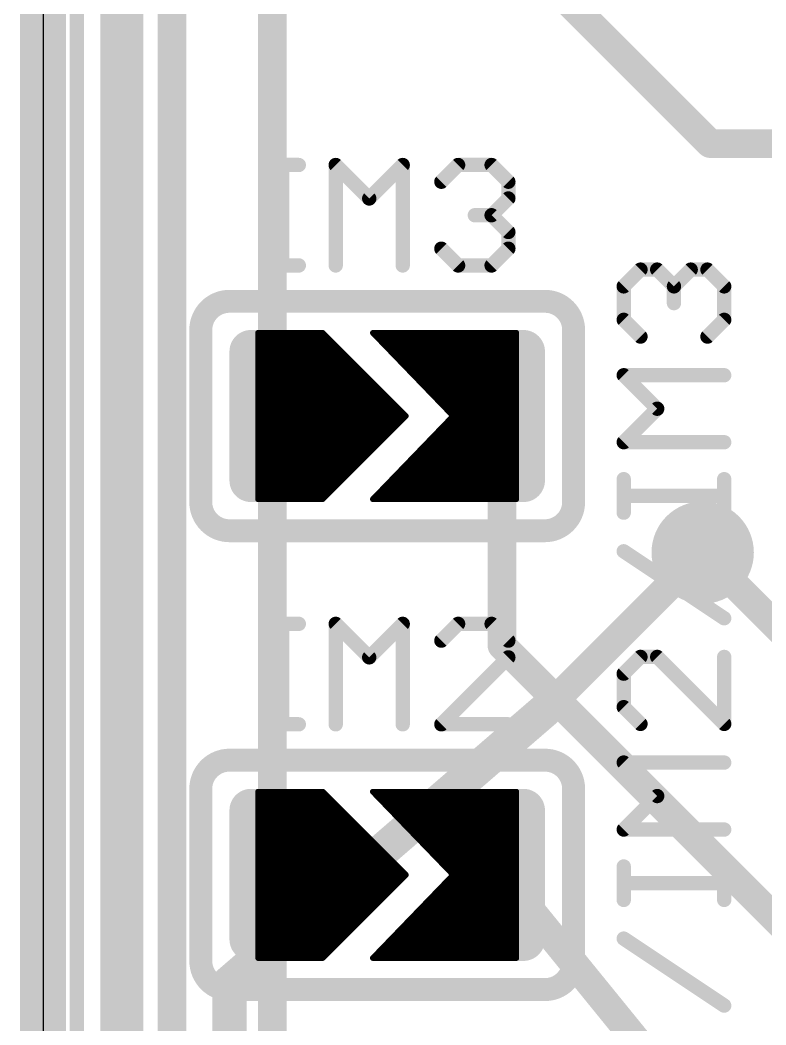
# Model space of a CAD drawing. Extents: x -31.2 to 31.2, y -41.1 to 40.8.
# Drawn here: x -25.6 to -19, y -4.5 to 4.4 of the extents above; entities that cross this region are included whole.
import ezdxf

# ---------------------------------------------------------------- set-up
doc = ezdxf.new("R2010")
doc.units = 0
for name, color, linetype in [('1', 12, 'CONTINUOUS'), ('16', 132, 'CONTINUOUS'), ('18', 110, 'CONTINUOUS'), ('20', 53, 'CONTINUOUS'), ('21', 40, 'CONTINUOUS'), ('22', 6, 'CONTINUOUS'), ('23', 40, 'CONTINUOUS')]:
    doc.layers.add(name, color=color, linetype=linetype)

# ---------------------------------------------------------------- blocks, each defined once
blk = doc.blocks.new('RECT121920X243840R50')
at = {"const_width": 0.1905}
blk.add_lwpolyline([(0.2858, -0.5715), (0.2858, 0.5715, 0.4142), (0.1905, 0.6668), (-0.1905, 0.6668, 0.4142), (-0.2858, 0.5715), (-0.2858, -0.5715, 0.4142), (-0.1905, -0.6668), (0.1905, -0.6668, 0.4142)], format="xyb", close=True, dxfattribs=at)
blk.add_solid([(-0.2159, -0.5969), (0.2159, -0.5969), (-0.2159, 0.5969), (0.2159, 0.5969)])
blk = doc.blocks.new('ROUNDV')
at = {"const_width": 0.5}
blk.add_lwpolyline([(0, -0.25, 1), (0, 0.25, 1), (0, -0.25)], format="xyb", dxfattribs=at)

msp = doc.modelspace()

# ---------------------------------------------------------------- linework, layer by layer
at = {"layer": '1'}
for points, const_width in [([(-25.4, 40.64), (-25.4, -40.64)], 0.4064), ([(-24.638, -37.592), (-24.638, 13.462)], 0.254), ([(-23.368, 0.889), (-23.368, 9.525)], 0.254), ([(-21.59, 5.4), (-19.492, 3.302)], 0.254), ([(-19.492, 3.302), (-17.968, 3.302)], 0.254), ([(-23.495, 1.6256), (-22.9235, 1.6256)], 0.0508), ([(-23.495, 0.1524), (-23.495, 1.6256)], 0.0508), ([(-22.9235, 1.6256), (-22.1869, 0.889)], 0.0508), ([(-22.479, 1.6256), (-21.7678, 0.889)], 0.0508), ([(-21.209, 1.6256), (-22.479, 1.6256)], 0.0508), ([(-21.209, 0.1524), (-21.209, 1.6256)], 0.0508), ([(-23.495, 1.5748), (-22.8727, 1.5748)], 0.0508), ([(-23.495, 1.524), (-22.8219, 1.524)], 0.0508), ([(-22.43, 1.5748), (-21.209, 1.5748)], 0.0508), ([(-22.3809, 1.524), (-21.209, 1.524)], 0.0508), ([(-23.495, 1.4732), (-22.7711, 1.4732)], 0.0508), ([(-23.495, 1.4224), (-22.7203, 1.4224)], 0.0508), ([(-22.3319, 1.4732), (-21.209, 1.4732)], 0.0508), ([(-22.2828, 1.4224), (-21.209, 1.4224)], 0.0508), ([(-23.495, 1.3716), (-22.6695, 1.3716)], 0.0508), ([(-23.495, 1.3208), (-22.6187, 1.3208)], 0.0508), ([(-22.2338, 1.3716), (-21.209, 1.3716)], 0.0508), ([(-22.1847, 1.3208), (-21.209, 1.3208)], 0.0508), ([(-21.336, 0.889), (-21.336, 1.27)], 0.254), ([(-23.495, 1.27), (-22.5679, 1.27)], 0.0508), ([(-22.1357, 1.27), (-21.209, 1.27)], 0.0508), ([(-23.495, 1.2192), (-22.5171, 1.2192)], 0.0508), ([(-23.495, 1.1684), (-22.4663, 1.1684)], 0.0508), ([(-22.0866, 1.2192), (-21.209, 1.2192)], 0.0508), ([(-22.0376, 1.1684), (-21.209, 1.1684)], 0.0508), ([(-23.495, 1.1176), (-22.4155, 1.1176)], 0.0508), ([(-23.495, 1.0668), (-22.3647, 1.0668)], 0.0508), ([(-21.9885, 1.1176), (-21.209, 1.1176)], 0.0508), ([(-21.9395, 1.0668), (-21.209, 1.0668)], 0.0508), ([(-23.495, 1.016), (-22.3139, 1.016)], 0.0508), ([(-23.495, 0.9652), (-22.2631, 0.9652)], 0.0508), ([(-23.368, 0.889), (-23.368, -3.175)], 0.254), ([(-21.8904, 1.016), (-21.209, 1.016)], 0.0508), ([(-21.8414, 0.9652), (-21.209, 0.9652)], 0.0508), ([(-21.336, 0.889), (-21.336, -1.143)], 0.254), ([(-23.495, 0.9144), (-22.2123, 0.9144)], 0.0508), ([(-22.1869, 0.889), (-22.9235, 0.1524)], 0.0508), ([(-21.7678, 0.889), (-22.479, 0.1524)], 0.0508), ([(-21.7923, 0.9144), (-21.209, 0.9144)], 0.0508), ([(-23.495, 0.8636), (-22.2123, 0.8636)], 0.0508), ([(-23.495, 0.8128), (-22.2631, 0.8128)], 0.0508), ([(-21.8414, 0.8128), (-21.209, 0.8128)], 0.0508), ([(-21.7923, 0.8636), (-21.209, 0.8636)], 0.0508), ([(-23.495, 0.762), (-22.3139, 0.762)], 0.0508), ([(-23.495, 0.7112), (-22.3647, 0.7112)], 0.0508), ([(-21.9395, 0.7112), (-21.209, 0.7112)], 0.0508), ([(-21.8904, 0.762), (-21.209, 0.762)], 0.0508), ([(-23.495, 0.6604), (-22.4155, 0.6604)], 0.0508), ([(-23.495, 0.6096), (-22.4663, 0.6096)], 0.0508), ([(-22.0376, 0.6096), (-21.209, 0.6096)], 0.0508), ([(-21.9885, 0.6604), (-21.209, 0.6604)], 0.0508), ([(-23.495, 0.5588), (-22.5171, 0.5588)], 0.0508), ([(-22.0866, 0.5588), (-21.209, 0.5588)], 0.0508), ([(-23.495, 0.508), (-22.5679, 0.508)], 0.0508), ([(-23.495, 0.4572), (-22.6187, 0.4572)], 0.0508), ([(-22.1847, 0.4572), (-21.209, 0.4572)], 0.0508), ([(-22.1357, 0.508), (-21.209, 0.508)], 0.0508), ([(-23.495, 0.4064), (-22.6695, 0.4064)], 0.0508), ([(-23.495, 0.3556), (-22.7203, 0.3556)], 0.0508), ([(-22.2828, 0.3556), (-21.209, 0.3556)], 0.0508), ([(-22.2338, 0.4064), (-21.209, 0.4064)], 0.0508), ([(-23.495, 0.3048), (-22.7711, 0.3048)], 0.0508), ([(-23.495, 0.254), (-22.8219, 0.254)], 0.0508), ([(-22.3809, 0.254), (-21.209, 0.254)], 0.0508), ([(-22.3319, 0.3048), (-21.209, 0.3048)], 0.0508), ([(-23.495, 0.2032), (-22.8727, 0.2032)], 0.0508), ([(-22.43, 0.2032), (-21.209, 0.2032)], 0.0508), ([(-22.9235, 0.1524), (-23.495, 0.1524)], 0.0508), ([(-23.495, 0.1524), (-22.9235, 0.1524)], 0.0508), ([(-22.479, 0.1524), (-21.209, 0.1524)], 0.0508), ([(-22.479, 0.1524), (-21.209, 0.1524)], 0.0508), ([(-19.558, -0.32), (-18.751, -1.127)], 0.254), ([(-21.336, -1.143), (-18.669, -3.81)], 0.254), ([(-23.495, -2.4384), (-22.9235, -2.4384)], 0.0508), ([(-23.495, -3.9116), (-23.495, -2.4384)], 0.0508), ([(-23.495, -2.4892), (-22.8727, -2.4892)], 0.0508), ([(-22.9235, -2.4384), (-22.1869, -3.175)], 0.0508), ([(-22.479, -2.4384), (-21.7678, -3.175)], 0.0508), ([(-21.209, -2.4384), (-22.479, -2.4384)], 0.0508), ([(-22.43, -2.4892), (-21.209, -2.4892)], 0.0508), ([(-21.209, -3.9116), (-21.209, -2.4384)], 0.0508), ([(-23.495, -2.54), (-22.8219, -2.54)], 0.0508), ([(-23.495, -2.5908), (-22.7711, -2.5908)], 0.0508), ([(-22.3809, -2.54), (-21.209, -2.54)], 0.0508), ([(-22.3319, -2.5908), (-21.209, -2.5908)], 0.0508), ([(-23.495, -2.6416), (-22.7203, -2.6416)], 0.0508), ([(-23.495, -2.6924), (-22.6695, -2.6924)], 0.0508), ([(-22.2828, -2.6416), (-21.209, -2.6416)], 0.0508), ([(-22.2338, -2.6924), (-21.209, -2.6924)], 0.0508), ([(-23.495, -2.7432), (-22.6187, -2.7432)], 0.0508), ([(-22.1847, -2.7432), (-21.209, -2.7432)], 0.0508), ([(-23.495, -2.794), (-22.5679, -2.794)], 0.0508), ([(-23.495, -2.8448), (-22.5171, -2.8448)], 0.0508), ([(-22.1357, -2.794), (-21.209, -2.794)], 0.0508), ([(-22.0866, -2.8448), (-21.209, -2.8448)], 0.0508), ([(-23.495, -2.8956), (-22.4663, -2.8956)], 0.0508), ([(-23.495, -2.9464), (-22.4155, -2.9464)], 0.0508), ([(-22.0376, -2.8956), (-21.209, -2.8956)], 0.0508), ([(-21.9885, -2.9464), (-21.209, -2.9464)], 0.0508), ([(-23.495, -2.9972), (-22.3647, -2.9972)], 0.0508), ([(-23.495, -3.048), (-22.3139, -3.048)], 0.0508), ([(-21.9395, -2.9972), (-21.209, -2.9972)], 0.0508), ([(-21.8904, -3.048), (-21.209, -3.048)], 0.0508), ([(-23.495, -3.0988), (-22.2631, -3.0988)], 0.0508), ([(-23.368, -3.175), (-23.368, -7.112)], 0.254), ([(-21.8414, -3.0988), (-21.209, -3.0988)], 0.0508), ([(-21.336, -3.175), (-19.685, -5.207)], 0.254), ([(-23.495, -3.1496), (-22.2123, -3.1496)], 0.0508), ([(-23.495, -3.2004), (-22.2123, -3.2004)], 0.0508), ([(-22.1869, -3.175), (-22.9235, -3.9116)], 0.0508), ([(-21.7678, -3.175), (-22.479, -3.9116)], 0.0508), ([(-21.7923, -3.1496), (-21.209, -3.1496)], 0.0508), ([(-21.7923, -3.2004), (-21.209, -3.2004)], 0.0508), ([(-23.495, -3.2512), (-22.2631, -3.2512)], 0.0508), ([(-23.495, -3.302), (-22.3139, -3.302)], 0.0508), ([(-21.8904, -3.302), (-21.209, -3.302)], 0.0508), ([(-21.8414, -3.2512), (-21.209, -3.2512)], 0.0508), ([(-23.495, -3.3528), (-22.3647, -3.3528)], 0.0508), ([(-23.495, -3.4036), (-22.4155, -3.4036)], 0.0508), ([(-21.9885, -3.4036), (-21.209, -3.4036)], 0.0508), ([(-21.9395, -3.3528), (-21.209, -3.3528)], 0.0508), ([(-23.495, -3.4544), (-22.4663, -3.4544)], 0.0508), ([(-22.0376, -3.4544), (-21.209, -3.4544)], 0.0508), ([(-23.495, -3.5052), (-22.5171, -3.5052)], 0.0508), ([(-23.495, -3.556), (-22.5679, -3.556)], 0.0508), ([(-22.1357, -3.556), (-21.209, -3.556)], 0.0508), ([(-22.0866, -3.5052), (-21.209, -3.5052)], 0.0508), ([(-23.495, -3.6068), (-22.6187, -3.6068)], 0.0508), ([(-23.495, -3.6576), (-22.6695, -3.6576)], 0.0508), ([(-22.2338, -3.6576), (-21.209, -3.6576)], 0.0508), ([(-22.1847, -3.6068), (-21.209, -3.6068)], 0.0508), ([(-23.495, -3.7084), (-22.7203, -3.7084)], 0.0508), ([(-23.495, -3.7592), (-22.7711, -3.7592)], 0.0508), ([(-22.3319, -3.7592), (-21.209, -3.7592)], 0.0508), ([(-22.2828, -3.7084), (-21.209, -3.7084)], 0.0508), ([(-23.495, -3.81), (-22.8219, -3.81)], 0.0508), ([(-22.3809, -3.81), (-21.209, -3.81)], 0.0508), ([(-23.495, -3.8608), (-22.8727, -3.8608)], 0.0508), ([(-22.9235, -3.9116), (-23.495, -3.9116)], 0.0508), ([(-23.495, -3.9116), (-22.9235, -3.9116)], 0.0508), ([(-22.479, -3.9116), (-21.209, -3.9116)], 0.0508), ([(-22.479, -3.9116), (-21.209, -3.9116)], 0.0508), ([(-22.43, -3.8608), (-21.209, -3.8608)], 0.0508)]:
    msp.add_lwpolyline(points, dxfattribs=dict(at, const_width=const_width))
for points, const_width in [([(-19.492, 3.3655, 1), (-19.492, 3.2385)], 0.127), ([(-19.5369, 3.2571, 1), (-19.4471, 3.3469)], 0.127), ([(-23.495, 1.6383, 1), (-23.495, 1.6129)], 0.0254), ([(-23.4823, 1.6256, 1), (-23.5077, 1.6256)], 0.0254), ([(-22.9145, 1.6346, 1), (-22.9325, 1.6166)], 0.0254), ([(-22.9235, 1.6129, 1), (-22.9235, 1.6383)], 0.0254), ([(-22.4699, 1.6344, 1), (-22.4881, 1.6168)], 0.0254), ([(-22.479, 1.6383, 1), (-22.479, 1.6129)], 0.0254), ([(-21.1963, 1.6256, 1), (-21.2217, 1.6256)], 0.0254), ([(-21.209, 1.6129, 1), (-21.209, 1.6383)], 0.0254), ([(-23.495, 1.5875, 1), (-23.495, 1.5621)], 0.0254), ([(-23.495, 1.5367, 1), (-23.495, 1.5113)], 0.0254), ([(-22.8727, 1.5621, 1), (-22.8727, 1.5875)], 0.0254), ([(-22.8219, 1.5113, 1), (-22.8219, 1.5367)], 0.0254), ([(-22.43, 1.5875, 1), (-22.43, 1.5621)], 0.0254), ([(-22.3809, 1.5367, 1), (-22.3809, 1.5113)], 0.0254), ([(-21.209, 1.5621, 1), (-21.209, 1.5875)], 0.0254), ([(-21.209, 1.5113, 1), (-21.209, 1.5367)], 0.0254), ([(-23.495, 1.4859, 1), (-23.495, 1.4605)], 0.0254), ([(-23.495, 1.4351, 1), (-23.495, 1.4097)], 0.0254), ([(-22.7711, 1.4605, 1), (-22.7711, 1.4859)], 0.0254), ([(-22.7203, 1.4097, 1), (-22.7203, 1.4351)], 0.0254), ([(-22.3319, 1.4859, 1), (-22.3319, 1.4605)], 0.0254), ([(-22.2828, 1.4351, 1), (-22.2828, 1.4097)], 0.0254), ([(-21.209, 1.4605, 1), (-21.209, 1.4859)], 0.0254), ([(-21.209, 1.4097, 1), (-21.209, 1.4351)], 0.0254), ([(-23.495, 1.3843, 1), (-23.495, 1.3589)], 0.0254), ([(-23.495, 1.3335, 1), (-23.495, 1.3081)], 0.0254), ([(-22.6695, 1.3589, 1), (-22.6695, 1.3843)], 0.0254), ([(-22.6187, 1.3081, 1), (-22.6187, 1.3335)], 0.0254), ([(-22.2338, 1.3843, 1), (-22.2338, 1.3589)], 0.0254), ([(-22.1847, 1.3335, 1), (-22.1847, 1.3081)], 0.0254), ([(-21.2725, 1.27, 1), (-21.3995, 1.27)], 0.127), ([(-21.209, 1.3589, 1), (-21.209, 1.3843)], 0.0254), ([(-21.209, 1.3081, 1), (-21.209, 1.3335)], 0.0254), ([(-23.495, 1.2827, 1), (-23.495, 1.2573)], 0.0254), ([(-22.5679, 1.2573, 1), (-22.5679, 1.2827)], 0.0254), ([(-22.1357, 1.2827, 1), (-22.1357, 1.2573)], 0.0254), ([(-21.209, 1.2573, 1), (-21.209, 1.2827)], 0.0254), ([(-23.495, 1.2319, 1), (-23.495, 1.2065)], 0.0254), ([(-23.495, 1.1811, 1), (-23.495, 1.1557)], 0.0254), ([(-22.5171, 1.2065, 1), (-22.5171, 1.2319)], 0.0254), ([(-22.4663, 1.1557, 1), (-22.4663, 1.1811)], 0.0254), ([(-22.0866, 1.2319, 1), (-22.0866, 1.2065)], 0.0254), ([(-22.0376, 1.1811, 1), (-22.0376, 1.1557)], 0.0254), ([(-21.209, 1.2065, 1), (-21.209, 1.2319)], 0.0254), ([(-21.209, 1.1557, 1), (-21.209, 1.1811)], 0.0254), ([(-23.495, 1.1303, 1), (-23.495, 1.1049)], 0.0254), ([(-23.495, 1.0795, 1), (-23.495, 1.0541)], 0.0254), ([(-22.4155, 1.1049, 1), (-22.4155, 1.1303)], 0.0254), ([(-22.3647, 1.0541, 1), (-22.3647, 1.0795)], 0.0254), ([(-21.9885, 1.1303, 1), (-21.9885, 1.1049)], 0.0254), ([(-21.9395, 1.0795, 1), (-21.9395, 1.0541)], 0.0254), ([(-21.209, 1.1049, 1), (-21.209, 1.1303)], 0.0254), ([(-21.209, 1.0541, 1), (-21.209, 1.0795)], 0.0254), ([(-23.495, 1.0287, 1), (-23.495, 1.0033)], 0.0254), ([(-23.495, 0.9779, 1), (-23.495, 0.9525)], 0.0254), ([(-23.3045, 0.889, 1), (-23.4315, 0.889)], 0.127), ([(-22.3139, 1.0033, 1), (-22.3139, 1.0287)], 0.0254), ([(-22.2631, 0.9525, 1), (-22.2631, 0.9779)], 0.0254), ([(-21.8904, 1.0287, 1), (-21.8904, 1.0033)], 0.0254), ([(-21.8414, 0.9779, 1), (-21.8414, 0.9525)], 0.0254), ([(-21.2725, 0.889, 1), (-21.3995, 0.889)], 0.127), ([(-21.209, 1.0033, 1), (-21.209, 1.0287)], 0.0254), ([(-21.209, 0.9525, 1), (-21.209, 0.9779)], 0.0254), ([(-23.495, 0.9271, 1), (-23.495, 0.9017)], 0.0254), ([(-23.4315, 0.889, 1), (-23.3045, 0.889)], 0.127), ([(-22.2123, 0.9017, 1), (-22.2123, 0.9271)], 0.0254), ([(-22.1779, 0.88, 1), (-22.1959, 0.898)], 0.0254), ([(-22.1959, 0.88, 1), (-22.1779, 0.898)], 0.0254), ([(-21.7923, 0.9271, 1), (-21.7923, 0.9017)], 0.0254), ([(-21.7587, 0.8802, 1), (-21.7769, 0.8978)], 0.0254), ([(-21.7769, 0.8802, 1), (-21.7587, 0.8978)], 0.0254), ([(-21.3995, 0.889, 1), (-21.2725, 0.889)], 0.127), ([(-21.209, 0.9017, 1), (-21.209, 0.9271)], 0.0254), ([(-23.495, 0.8763, 1), (-23.495, 0.8509)], 0.0254), ([(-23.495, 0.8255, 1), (-23.495, 0.8001)], 0.0254), ([(-22.2631, 0.8001, 1), (-22.2631, 0.8255)], 0.0254), ([(-22.2123, 0.8509, 1), (-22.2123, 0.8763)], 0.0254), ([(-21.8414, 0.8255, 1), (-21.8414, 0.8001)], 0.0254), ([(-21.7923, 0.8763, 1), (-21.7923, 0.8509)], 0.0254), ([(-21.209, 0.8509, 1), (-21.209, 0.8763)], 0.0254), ([(-21.209, 0.8001, 1), (-21.209, 0.8255)], 0.0254), ([(-23.495, 0.7747, 1), (-23.495, 0.7493)], 0.0254), ([(-23.495, 0.7239, 1), (-23.495, 0.6985)], 0.0254), ([(-22.3647, 0.6985, 1), (-22.3647, 0.7239)], 0.0254), ([(-22.3139, 0.7493, 1), (-22.3139, 0.7747)], 0.0254), ([(-21.9395, 0.7239, 1), (-21.9395, 0.6985)], 0.0254), ([(-21.8904, 0.7747, 1), (-21.8904, 0.7493)], 0.0254), ([(-21.209, 0.7493, 1), (-21.209, 0.7747)], 0.0254), ([(-21.209, 0.6985, 1), (-21.209, 0.7239)], 0.0254), ([(-23.495, 0.6731, 1), (-23.495, 0.6477)], 0.0254), ([(-23.495, 0.6223, 1), (-23.495, 0.5969)], 0.0254), ([(-22.4663, 0.5969, 1), (-22.4663, 0.6223)], 0.0254), ([(-22.4155, 0.6477, 1), (-22.4155, 0.6731)], 0.0254), ([(-22.0376, 0.6223, 1), (-22.0376, 0.5969)], 0.0254), ([(-21.9885, 0.6731, 1), (-21.9885, 0.6477)], 0.0254), ([(-21.209, 0.6477, 1), (-21.209, 0.6731)], 0.0254), ([(-21.209, 0.5969, 1), (-21.209, 0.6223)], 0.0254), ([(-23.495, 0.5715, 1), (-23.495, 0.5461)], 0.0254), ([(-22.5171, 0.5461, 1), (-22.5171, 0.5715)], 0.0254), ([(-22.0866, 0.5715, 1), (-22.0866, 0.5461)], 0.0254), ([(-21.209, 0.5461, 1), (-21.209, 0.5715)], 0.0254), ([(-23.495, 0.5207, 1), (-23.495, 0.4953)], 0.0254), ([(-23.495, 0.4699, 1), (-23.495, 0.4445)], 0.0254), ([(-22.6187, 0.4445, 1), (-22.6187, 0.4699)], 0.0254), ([(-22.5679, 0.4953, 1), (-22.5679, 0.5207)], 0.0254), ([(-22.1847, 0.4699, 1), (-22.1847, 0.4445)], 0.0254), ([(-22.1357, 0.5207, 1), (-22.1357, 0.4953)], 0.0254), ([(-21.209, 0.4953, 1), (-21.209, 0.5207)], 0.0254), ([(-21.209, 0.4445, 1), (-21.209, 0.4699)], 0.0254), ([(-23.495, 0.4191, 1), (-23.495, 0.3937)], 0.0254), ([(-23.495, 0.3683, 1), (-23.495, 0.3429)], 0.0254), ([(-22.7203, 0.3429, 1), (-22.7203, 0.3683)], 0.0254), ([(-22.6695, 0.3937, 1), (-22.6695, 0.4191)], 0.0254), ([(-22.2828, 0.3683, 1), (-22.2828, 0.3429)], 0.0254), ([(-22.2338, 0.4191, 1), (-22.2338, 0.3937)], 0.0254), ([(-21.209, 0.3937, 1), (-21.209, 0.4191)], 0.0254), ([(-21.209, 0.3429, 1), (-21.209, 0.3683)], 0.0254), ([(-23.495, 0.3175, 1), (-23.495, 0.2921)], 0.0254), ([(-23.495, 0.2667, 1), (-23.495, 0.2413)], 0.0254), ([(-22.8219, 0.2413, 1), (-22.8219, 0.2667)], 0.0254), ([(-22.7711, 0.2921, 1), (-22.7711, 0.3175)], 0.0254), ([(-22.3809, 0.2667, 1), (-22.3809, 0.2413)], 0.0254), ([(-22.3319, 0.3175, 1), (-22.3319, 0.2921)], 0.0254), ([(-21.209, 0.2921, 1), (-21.209, 0.3175)], 0.0254), ([(-21.209, 0.2413, 1), (-21.209, 0.2667)], 0.0254), ([(-23.495, 0.2159, 1), (-23.495, 0.1905)], 0.0254), ([(-22.8727, 0.1905, 1), (-22.8727, 0.2159)], 0.0254), ([(-22.43, 0.2159, 1), (-22.43, 0.1905)], 0.0254), ([(-21.209, 0.1905, 1), (-21.209, 0.2159)], 0.0254), ([(-23.495, 0.1651, 1), (-23.495, 0.1397)], 0.0254), ([(-23.495, 0.1651, 1), (-23.495, 0.1397)], 0.0254), ([(-23.5077, 0.1524, 1), (-23.4823, 0.1524)], 0.0254), ([(-22.9325, 0.1614, 1), (-22.9145, 0.1434)], 0.0254), ([(-22.9235, 0.1397, 1), (-22.9235, 0.1651)], 0.0254), ([(-22.9235, 0.1397, 1), (-22.9235, 0.1651)], 0.0254), ([(-22.479, 0.1651, 1), (-22.479, 0.1397)], 0.0254), ([(-22.479, 0.1651, 1), (-22.479, 0.1397)], 0.0254), ([(-22.4881, 0.1612, 1), (-22.4699, 0.1436)], 0.0254), ([(-21.2217, 0.1524, 1), (-21.1963, 0.1524)], 0.0254), ([(-21.209, 0.1397, 1), (-21.209, 0.1651)], 0.0254), ([(-21.209, 0.1397, 1), (-21.209, 0.1651)], 0.0254), ([(-19.5131, -0.2751, 1), (-19.6029, -0.3649)], 0.127), ([(-21.2911, -1.0981, 1), (-21.3809, -1.1879)], 0.127), ([(-21.3995, -1.143, 1), (-21.2725, -1.143)], 0.127), ([(-23.495, -2.4257, 1), (-23.495, -2.4511)], 0.0254), ([(-23.4823, -2.4384, 1), (-23.5077, -2.4384)], 0.0254), ([(-23.495, -2.4765, 1), (-23.495, -2.5019)], 0.0254), ([(-22.9145, -2.4294, 1), (-22.9325, -2.4474)], 0.0254), ([(-22.9235, -2.4511, 1), (-22.9235, -2.4257)], 0.0254), ([(-22.8727, -2.5019, 1), (-22.8727, -2.4765)], 0.0254), ([(-22.4699, -2.4296, 1), (-22.4881, -2.4472)], 0.0254), ([(-22.479, -2.4257, 1), (-22.479, -2.4511)], 0.0254), ([(-22.43, -2.4765, 1), (-22.43, -2.5019)], 0.0254), ([(-21.1963, -2.4384, 1), (-21.2217, -2.4384)], 0.0254), ([(-21.209, -2.4511, 1), (-21.209, -2.4257)], 0.0254), ([(-21.209, -2.5019, 1), (-21.209, -2.4765)], 0.0254), ([(-23.495, -2.5273, 1), (-23.495, -2.5527)], 0.0254), ([(-23.495, -2.5781, 1), (-23.495, -2.6035)], 0.0254), ([(-22.8219, -2.5527, 1), (-22.8219, -2.5273)], 0.0254), ([(-22.7711, -2.6035, 1), (-22.7711, -2.5781)], 0.0254), ([(-22.3809, -2.5273, 1), (-22.3809, -2.5527)], 0.0254), ([(-22.3319, -2.5781, 1), (-22.3319, -2.6035)], 0.0254), ([(-21.209, -2.5527, 1), (-21.209, -2.5273)], 0.0254), ([(-21.209, -2.6035, 1), (-21.209, -2.5781)], 0.0254), ([(-23.495, -2.6289, 1), (-23.495, -2.6543)], 0.0254), ([(-23.495, -2.6797, 1), (-23.495, -2.7051)], 0.0254), ([(-22.7203, -2.6543, 1), (-22.7203, -2.6289)], 0.0254), ([(-22.6695, -2.7051, 1), (-22.6695, -2.6797)], 0.0254), ([(-22.2828, -2.6289, 1), (-22.2828, -2.6543)], 0.0254), ([(-22.2338, -2.6797, 1), (-22.2338, -2.7051)], 0.0254), ([(-21.209, -2.6543, 1), (-21.209, -2.6289)], 0.0254), ([(-21.209, -2.7051, 1), (-21.209, -2.6797)], 0.0254), ([(-23.495, -2.7305, 1), (-23.495, -2.7559)], 0.0254), ([(-22.6187, -2.7559, 1), (-22.6187, -2.7305)], 0.0254), ([(-22.1847, -2.7305, 1), (-22.1847, -2.7559)], 0.0254), ([(-21.209, -2.7559, 1), (-21.209, -2.7305)], 0.0254), ([(-23.495, -2.7813, 1), (-23.495, -2.8067)], 0.0254), ([(-23.495, -2.8321, 1), (-23.495, -2.8575)], 0.0254), ([(-22.5679, -2.8067, 1), (-22.5679, -2.7813)], 0.0254), ([(-22.5171, -2.8575, 1), (-22.5171, -2.8321)], 0.0254), ([(-22.1357, -2.7813, 1), (-22.1357, -2.8067)], 0.0254), ([(-22.0866, -2.8321, 1), (-22.0866, -2.8575)], 0.0254), ([(-21.209, -2.8067, 1), (-21.209, -2.7813)], 0.0254), ([(-21.209, -2.8575, 1), (-21.209, -2.8321)], 0.0254), ([(-23.495, -2.8829, 1), (-23.495, -2.9083)], 0.0254), ([(-23.495, -2.9337, 1), (-23.495, -2.9591)], 0.0254), ([(-22.4663, -2.9083, 1), (-22.4663, -2.8829)], 0.0254), ([(-22.4155, -2.9591, 1), (-22.4155, -2.9337)], 0.0254), ([(-22.0376, -2.8829, 1), (-22.0376, -2.9083)], 0.0254), ([(-21.9885, -2.9337, 1), (-21.9885, -2.9591)], 0.0254), ([(-21.209, -2.9083, 1), (-21.209, -2.8829)], 0.0254), ([(-21.209, -2.9591, 1), (-21.209, -2.9337)], 0.0254), ([(-23.495, -2.9845, 1), (-23.495, -3.0099)], 0.0254), ([(-23.495, -3.0353, 1), (-23.495, -3.0607)], 0.0254), ([(-22.3647, -3.0099, 1), (-22.3647, -2.9845)], 0.0254), ([(-22.3139, -3.0607, 1), (-22.3139, -3.0353)], 0.0254), ([(-21.9395, -2.9845, 1), (-21.9395, -3.0099)], 0.0254), ([(-21.8904, -3.0353, 1), (-21.8904, -3.0607)], 0.0254), ([(-21.209, -3.0099, 1), (-21.209, -2.9845)], 0.0254), ([(-21.209, -3.0607, 1), (-21.209, -3.0353)], 0.0254), ([(-23.495, -3.0861, 1), (-23.495, -3.1115)], 0.0254), ([(-23.3045, -3.175, 1), (-23.4315, -3.175)], 0.127), ([(-23.4315, -3.175, 1), (-23.3045, -3.175)], 0.127), ([(-22.2631, -3.1115, 1), (-22.2631, -3.0861)], 0.0254), ([(-21.8414, -3.0861, 1), (-21.8414, -3.1115)], 0.0254), ([(-21.2867, -3.135, 1), (-21.3853, -3.215)], 0.127), ([(-21.209, -3.1115, 1), (-21.209, -3.0861)], 0.0254), ([(-23.495, -3.1369, 1), (-23.495, -3.1623)], 0.0254), ([(-23.495, -3.1877, 1), (-23.495, -3.2131)], 0.0254), ([(-22.2123, -3.1623, 1), (-22.2123, -3.1369)], 0.0254), ([(-22.2123, -3.2131, 1), (-22.2123, -3.1877)], 0.0254), ([(-22.1779, -3.184, 1), (-22.1959, -3.166)], 0.0254), ([(-22.1959, -3.184, 1), (-22.1779, -3.166)], 0.0254), ([(-21.7923, -3.1369, 1), (-21.7923, -3.1623)], 0.0254), ([(-21.7923, -3.1877, 1), (-21.7923, -3.2131)], 0.0254), ([(-21.7587, -3.1838, 1), (-21.7769, -3.1662)], 0.0254), ([(-21.7769, -3.1838, 1), (-21.7587, -3.1662)], 0.0254), ([(-21.209, -3.1623, 1), (-21.209, -3.1369)], 0.0254), ([(-21.209, -3.2131, 1), (-21.209, -3.1877)], 0.0254), ([(-23.495, -3.2385, 1), (-23.495, -3.2639)], 0.0254), ([(-23.495, -3.2893, 1), (-23.495, -3.3147)], 0.0254), ([(-22.3139, -3.3147, 1), (-22.3139, -3.2893)], 0.0254), ([(-22.2631, -3.2639, 1), (-22.2631, -3.2385)], 0.0254), ([(-21.8904, -3.2893, 1), (-21.8904, -3.3147)], 0.0254), ([(-21.8414, -3.2385, 1), (-21.8414, -3.2639)], 0.0254), ([(-21.209, -3.2639, 1), (-21.209, -3.2385)], 0.0254), ([(-21.209, -3.3147, 1), (-21.209, -3.2893)], 0.0254), ([(-23.495, -3.3401, 1), (-23.495, -3.3655)], 0.0254), ([(-23.495, -3.3909, 1), (-23.495, -3.4163)], 0.0254), ([(-22.4155, -3.4163, 1), (-22.4155, -3.3909)], 0.0254), ([(-22.3647, -3.3655, 1), (-22.3647, -3.3401)], 0.0254), ([(-21.9885, -3.3909, 1), (-21.9885, -3.4163)], 0.0254), ([(-21.9395, -3.3401, 1), (-21.9395, -3.3655)], 0.0254), ([(-21.209, -3.3655, 1), (-21.209, -3.3401)], 0.0254), ([(-21.209, -3.4163, 1), (-21.209, -3.3909)], 0.0254), ([(-23.495, -3.4417, 1), (-23.495, -3.4671)], 0.0254), ([(-22.4663, -3.4671, 1), (-22.4663, -3.4417)], 0.0254), ([(-22.0376, -3.4417, 1), (-22.0376, -3.4671)], 0.0254), ([(-21.209, -3.4671, 1), (-21.209, -3.4417)], 0.0254), ([(-23.495, -3.4925, 1), (-23.495, -3.5179)], 0.0254), ([(-23.495, -3.5433, 1), (-23.495, -3.5687)], 0.0254), ([(-22.5679, -3.5687, 1), (-22.5679, -3.5433)], 0.0254), ([(-22.5171, -3.5179, 1), (-22.5171, -3.4925)], 0.0254), ([(-22.1357, -3.5433, 1), (-22.1357, -3.5687)], 0.0254), ([(-22.0866, -3.4925, 1), (-22.0866, -3.5179)], 0.0254), ([(-21.209, -3.5179, 1), (-21.209, -3.4925)], 0.0254), ([(-21.209, -3.5687, 1), (-21.209, -3.5433)], 0.0254), ([(-23.495, -3.5941, 1), (-23.495, -3.6195)], 0.0254), ([(-23.495, -3.6449, 1), (-23.495, -3.6703)], 0.0254), ([(-22.6695, -3.6703, 1), (-22.6695, -3.6449)], 0.0254), ([(-22.6187, -3.6195, 1), (-22.6187, -3.5941)], 0.0254), ([(-22.2338, -3.6449, 1), (-22.2338, -3.6703)], 0.0254), ([(-22.1847, -3.5941, 1), (-22.1847, -3.6195)], 0.0254), ([(-21.209, -3.6195, 1), (-21.209, -3.5941)], 0.0254), ([(-21.209, -3.6703, 1), (-21.209, -3.6449)], 0.0254), ([(-23.495, -3.6957, 1), (-23.495, -3.7211)], 0.0254), ([(-23.495, -3.7465, 1), (-23.495, -3.7719)], 0.0254), ([(-22.7711, -3.7719, 1), (-22.7711, -3.7465)], 0.0254), ([(-22.7203, -3.7211, 1), (-22.7203, -3.6957)], 0.0254), ([(-22.3319, -3.7465, 1), (-22.3319, -3.7719)], 0.0254), ([(-22.2828, -3.6957, 1), (-22.2828, -3.7211)], 0.0254), ([(-21.209, -3.7211, 1), (-21.209, -3.6957)], 0.0254), ([(-21.209, -3.7719, 1), (-21.209, -3.7465)], 0.0254), ([(-23.495, -3.7973, 1), (-23.495, -3.8227)], 0.0254), ([(-22.8219, -3.8227, 1), (-22.8219, -3.7973)], 0.0254), ([(-22.3809, -3.7973, 1), (-22.3809, -3.8227)], 0.0254), ([(-21.209, -3.8227, 1), (-21.209, -3.7973)], 0.0254), ([(-23.495, -3.8481, 1), (-23.495, -3.8735)], 0.0254), ([(-23.495, -3.8989, 1), (-23.495, -3.9243)], 0.0254), ([(-23.495, -3.8989, 1), (-23.495, -3.9243)], 0.0254), ([(-23.5077, -3.9116, 1), (-23.4823, -3.9116)], 0.0254), ([(-22.9325, -3.9026, 1), (-22.9145, -3.9206)], 0.0254), ([(-22.9235, -3.9243, 1), (-22.9235, -3.8989)], 0.0254), ([(-22.9235, -3.9243, 1), (-22.9235, -3.8989)], 0.0254), ([(-22.8727, -3.8735, 1), (-22.8727, -3.8481)], 0.0254), ([(-22.479, -3.8989, 1), (-22.479, -3.9243)], 0.0254), ([(-22.479, -3.8989, 1), (-22.479, -3.9243)], 0.0254), ([(-22.4881, -3.9028, 1), (-22.4699, -3.9204)], 0.0254), ([(-22.43, -3.8481, 1), (-22.43, -3.8735)], 0.0254), ([(-21.2217, -3.9116, 1), (-21.1963, -3.9116)], 0.0254), ([(-21.209, -3.8735, 1), (-21.209, -3.8481)], 0.0254), ([(-21.209, -3.9243, 1), (-21.209, -3.8989)], 0.0254), ([(-21.209, -3.9243, 1), (-21.209, -3.8989)], 0.0254)]:
    msp.add_lwpolyline(points, format="xyb", dxfattribs=dict(at, const_width=const_width))
at = {"layer": '16'}
for points, const_width in [([(-25.4, 40.386), (-25.4, -40.894)], 0.4064), ([(-24.765, 30.099), (-24.765, -21.463)], 0.254), ([(-24.257, 29.845), (-24.257, -21.082)], 0.254), ([(-19.558, -0.32), (-20.955, -1.717)], 0.254), ([(-23.749, -4.13), (-20.955, -1.717)], 0.3048), ([(-23.749, -18.542), (-23.749, -4.13)], 0.3048)]:
    msp.add_lwpolyline(points, dxfattribs=dict(at, const_width=const_width))
for points, const_width in [([(-19.5131, -0.3649, 1), (-19.6029, -0.2751)], 0.127), ([(-20.9052, -1.7747, 1), (-21.0048, -1.6593)], 0.1524), ([(-20.9999, -1.6721, 1), (-20.9101, -1.7619)], 0.127), ([(-23.6728, -4.13, 1), (-23.8252, -4.13)], 0.1524), ([(-23.7988, -4.0723, 1), (-23.6992, -4.1877)], 0.1524)]:
    msp.add_lwpolyline(points, format="xyb", dxfattribs=dict(at, const_width=const_width))
at = {"layer": '20'}
msp.add_line((-25.4, 35.56), (-25.4, -35.56), dxfattribs=at)
at = {"layer": '21'}
for points, const_width in [([(-23.4315, 3.1123), (-23.1349, 3.1123)], 0.127), ([(-23.2832, 2.2225), (-23.2832, 3.1123)], 0.127), ([(-22.8078, 2.2225), (-22.8078, 3.1123)], 0.127), ([(-22.8078, 3.1123), (-22.5112, 2.8157)], 0.127), ([(-22.5112, 2.8157), (-22.2147, 3.1123)], 0.127), ([(-22.2147, 3.1123), (-22.2147, 2.2225)], 0.127), ([(-21.8723, 2.964), (-21.724, 3.1123)], 0.127), ([(-21.724, 3.1123), (-21.4274, 3.1123)], 0.127), ([(-21.4274, 3.1123), (-21.2791, 2.964)], 0.127), ([(-21.2791, 2.964), (-21.2791, 2.8157)], 0.127), ([(-21.2791, 2.8157), (-21.4274, 2.6674)], 0.127), ([(-21.4274, 2.6674), (-21.5757, 2.6674)], 0.127), ([(-21.4274, 2.6674), (-21.2791, 2.5191)], 0.127), ([(-21.2791, 2.5191), (-21.2791, 2.3708)], 0.127), ([(-21.724, 2.2225), (-21.8723, 2.3708)], 0.127), ([(-21.2791, 2.3708), (-21.4274, 2.2225)], 0.127), ([(-23.4315, 2.2225), (-23.1349, 2.2225)], 0.127), ([(-21.4274, 2.2225), (-21.724, 2.2225)], 0.127), ([(-20.2573, 2.0373), (-20.109, 2.1856)], 0.127), ([(-20.109, 2.1856), (-19.9607, 2.1856)], 0.127), ([(-19.9607, 2.1856), (-19.8124, 2.0373)], 0.127), ([(-19.8124, 2.0373), (-19.6641, 2.1856)], 0.127), ([(-19.6641, 2.1856), (-19.5158, 2.1856)], 0.127), ([(-19.5158, 2.1856), (-19.3675, 2.0373)], 0.127), ([(-20.2573, 1.7407), (-20.2573, 2.0373)], 0.127), ([(-19.8124, 2.0373), (-19.8124, 1.889)], 0.127), ([(-19.3675, 2.0373), (-19.3675, 1.7407)], 0.127), ([(-23.749, 1.905), (-20.955, 1.905)], 0.2032), ([(-20.109, 1.5924), (-20.2573, 1.7407)], 0.127), ([(-19.3675, 1.7407), (-19.5158, 1.5924)], 0.127), ([(-24.003, 0.127), (-24.003, 1.651)], 0.2032), ([(-20.701, 0.127), (-20.701, 1.651)], 0.2032), ([(-19.9607, 0.9535), (-20.2573, 1.2501)], 0.127), ([(-20.2573, 1.2501), (-19.3675, 1.2501)], 0.127), ([(-20.2573, 0.6569), (-19.9607, 0.9535)], 0.127), ([(-19.3675, 0.6569), (-20.2573, 0.6569)], 0.127), ([(-20.2573, 0.0332), (-20.2573, 0.3298)], 0.127), ([(-19.3675, 0.0332), (-19.3675, 0.3298)], 0.127), ([(-19.3675, 0.1815), (-20.2573, 0.1815)], 0.127), ([(-20.955, -0.127), (-23.749, -0.127)], 0.2032), ([(-19.3675, -0.9023), (-20.2573, -0.3091)], 0.127), ([(-23.4315, -0.9517), (-23.1349, -0.9517)], 0.127), ([(-23.2832, -1.8415), (-23.2832, -0.9517)], 0.127), ([(-22.8078, -1.8415), (-22.8078, -0.9517)], 0.127), ([(-22.8078, -0.9517), (-22.5112, -1.2483)], 0.127), ([(-22.5112, -1.2483), (-22.2147, -0.9517)], 0.127), ([(-22.2147, -0.9517), (-22.2147, -1.8415)], 0.127), ([(-21.724, -0.9517), (-21.8723, -1.1)], 0.127), ([(-21.4274, -0.9517), (-21.724, -0.9517)], 0.127), ([(-21.2791, -1.1), (-21.4274, -0.9517)], 0.127), ([(-21.2791, -1.2483), (-21.2791, -1.1)], 0.127), ([(-21.8723, -1.8415), (-21.2791, -1.2483)], 0.127), ([(-20.109, -1.2446), (-20.2573, -1.3929)], 0.127), ([(-19.9607, -1.2446), (-20.109, -1.2446)], 0.127), ([(-19.3675, -1.8378), (-19.9607, -1.2446)], 0.127), ([(-19.3675, -1.2446), (-19.3675, -1.8378)], 0.127), ([(-20.2573, -1.3929), (-20.2573, -1.6895)], 0.127), ([(-20.2573, -1.6895), (-20.109, -1.8378)], 0.127), ([(-23.4315, -1.8415), (-23.1349, -1.8415)], 0.127), ([(-21.2791, -1.8415), (-21.8723, -1.8415)], 0.127), ([(-23.749, -2.159), (-20.955, -2.159)], 0.2032), ([(-19.9607, -2.4767), (-20.2573, -2.1801)], 0.127), ([(-20.2573, -2.1801), (-19.3675, -2.1801)], 0.127), ([(-24.003, -3.937), (-24.003, -2.413)], 0.2032), ([(-20.701, -3.937), (-20.701, -2.413)], 0.2032), ([(-20.2573, -2.7733), (-19.9607, -2.4767)], 0.127), ([(-19.3675, -2.7733), (-20.2573, -2.7733)], 0.127), ([(-20.2573, -3.397), (-20.2573, -3.1004)], 0.127), ([(-19.3675, -3.397), (-19.3675, -3.1004)], 0.127), ([(-19.3675, -3.2487), (-20.2573, -3.2487)], 0.127), ([(-19.3675, -4.3325), (-20.2573, -3.7393)], 0.127), ([(-20.955, -4.191), (-23.749, -4.191)], 0.2032)]:
    msp.add_lwpolyline(points, dxfattribs=dict(at, const_width=const_width))
for points, const_width in [([(-23.4315, 3.144, 1), (-23.4315, 3.0805)], 0.0635), ([(-23.2515, 3.1123, 1), (-23.315, 3.1123)], 0.0635), ([(-23.1349, 3.0805, 1), (-23.1349, 3.144)], 0.0635), ([(-22.7761, 3.1123, 1), (-22.8396, 3.1123)], 0.0635), ([(-22.7854, 3.1347, 1), (-22.8303, 3.0898)], 0.0635), ([(-22.1829, 3.1123, 1), (-22.2464, 3.1123)], 0.0635), ([(-22.1922, 3.0898, 1), (-22.2371, 3.1347)], 0.0635), ([(-21.724, 3.144, 1), (-21.724, 3.0805)], 0.0635), ([(-21.7016, 3.0898, 1), (-21.7465, 3.1347)], 0.0635), ([(-21.405, 3.1347, 1), (-21.4499, 3.0898)], 0.0635), ([(-21.4274, 3.0805, 1), (-21.4274, 3.144)], 0.0635), ([(-21.2474, 2.964, 1), (-21.3109, 2.964)], 0.0635), ([(-21.8948, 2.9864, 1), (-21.8499, 2.9415)], 0.0635), ([(-21.3016, 2.9415, 1), (-21.2567, 2.9864)], 0.0635), ([(-22.5337, 2.8381, 1), (-22.4888, 2.7932)], 0.0635), ([(-22.5337, 2.7932, 1), (-22.4888, 2.8381)], 0.0635), ([(-21.2567, 2.7932, 1), (-21.3016, 2.8381)], 0.0635), ([(-21.3109, 2.8157, 1), (-21.2474, 2.8157)], 0.0635), ([(-21.5757, 2.6991, 1), (-21.5757, 2.6356)], 0.0635), ([(-21.405, 2.6898, 1), (-21.4499, 2.6449)], 0.0635), ([(-21.4499, 2.6898, 1), (-21.405, 2.6449)], 0.0635), ([(-21.4274, 2.6356, 1), (-21.4274, 2.6991)], 0.0635), ([(-21.2474, 2.5191, 1), (-21.3109, 2.5191)], 0.0635), ([(-21.3016, 2.4966, 1), (-21.2567, 2.5415)], 0.0635), ([(-21.8499, 2.3932, 1), (-21.8948, 2.3483)], 0.0635), ([(-21.2567, 2.3483, 1), (-21.3016, 2.3932)], 0.0635), ([(-21.3109, 2.3708, 1), (-21.2474, 2.3708)], 0.0635), ([(-23.4315, 2.2543, 1), (-23.4315, 2.1907)], 0.0635), ([(-23.315, 2.2225, 1), (-23.2515, 2.2225)], 0.0635), ([(-23.1349, 2.1907, 1), (-23.1349, 2.2543)], 0.0635), ([(-22.8396, 2.2225, 1), (-22.7761, 2.2225)], 0.0635), ([(-22.2464, 2.2225, 1), (-22.1829, 2.2225)], 0.0635), ([(-21.724, 2.2543, 1), (-21.724, 2.1907)], 0.0635), ([(-21.7465, 2.2, 1), (-21.7016, 2.245)], 0.0635), ([(-21.4499, 2.245, 1), (-21.405, 2.2)], 0.0635), ([(-21.4274, 2.1907, 1), (-21.4274, 2.2543)], 0.0635), ([(-20.109, 2.2174, 1), (-20.109, 2.1539)], 0.0635), ([(-20.0865, 2.1632, 1), (-20.1314, 2.2081)], 0.0635), ([(-19.9382, 2.2081, 1), (-19.9831, 2.1632)], 0.0635), ([(-19.9607, 2.1539, 1), (-19.9607, 2.2174)], 0.0635), ([(-19.6641, 2.2174, 1), (-19.6641, 2.1539)], 0.0635), ([(-19.6416, 2.1632, 1), (-19.6865, 2.2081)], 0.0635), ([(-19.4933, 2.2081, 1), (-19.5382, 2.1632)], 0.0635), ([(-19.5158, 2.1539, 1), (-19.5158, 2.2174)], 0.0635), ([(-20.2255, 2.0373, 1), (-20.289, 2.0373)], 0.0635), ([(-20.2797, 2.0598, 1), (-20.2348, 2.0149)], 0.0635), ([(-19.7806, 2.0373, 1), (-19.8441, 2.0373)], 0.0635), ([(-19.8348, 2.0598, 1), (-19.7899, 2.0149)], 0.0635), ([(-19.8348, 2.0149, 1), (-19.7899, 2.0598)], 0.0635), ([(-19.3358, 2.0373, 1), (-19.3992, 2.0373)], 0.0635), ([(-19.39, 2.0149, 1), (-19.345, 2.0598)], 0.0635), ([(-23.749, 1.905, 0.4142), (-24.003, 1.651)], 0.2032), ([(-23.749, 1.9558, 1), (-23.749, 1.8542)], 0.1016), ([(-23.749, 1.8542, 1), (-23.749, 1.9558)], 0.1016), ([(-20.701, 1.651, 0.4142), (-20.955, 1.905)], 0.2032), ([(-20.955, 1.9558, 1), (-20.955, 1.8542)], 0.1016), ([(-20.955, 1.8542, 1), (-20.955, 1.9558)], 0.1016), ([(-19.8441, 1.889, 1), (-19.7806, 1.889)], 0.0635), ([(-20.2348, 1.7632, 1), (-20.2797, 1.7183)], 0.0635), ([(-19.345, 1.7183, 1), (-19.39, 1.7632)], 0.0635), ([(-23.9522, 1.651, 1), (-24.0538, 1.651)], 0.1016), ([(-24.0538, 1.651, 1), (-23.9522, 1.651)], 0.1016), ([(-20.6502, 1.651, 1), (-20.7518, 1.651)], 0.1016), ([(-20.7518, 1.651, 1), (-20.6502, 1.651)], 0.1016), ([(-20.289, 1.7407, 1), (-20.2255, 1.7407)], 0.0635), ([(-19.3992, 1.7407, 1), (-19.3358, 1.7407)], 0.0635), ([(-20.1314, 1.57, 1), (-20.0865, 1.6149)], 0.0635), ([(-19.5382, 1.6149, 1), (-19.4933, 1.57)], 0.0635), ([(-20.2573, 1.2818, 1), (-20.2573, 1.2183)], 0.0635), ([(-20.2348, 1.2725, 1), (-20.2797, 1.2276)], 0.0635), ([(-19.3675, 1.2183, 1), (-19.3675, 1.2818)], 0.0635), ([(-19.9382, 0.9311, 1), (-19.9831, 0.976)], 0.0635), ([(-19.9831, 0.9311, 1), (-19.9382, 0.976)], 0.0635), ([(-20.2573, 0.6887, 1), (-20.2573, 0.6252)], 0.0635), ([(-19.3675, 0.6252, 1), (-19.3675, 0.6887)], 0.0635), ([(-20.2797, 0.6794, 1), (-20.2348, 0.6345)], 0.0635), ([(-20.2255, 0.3298, 1), (-20.289, 0.3298)], 0.0635), ([(-19.3358, 0.3298, 1), (-19.3992, 0.3298)], 0.0635), ([(-24.003, 0.127, 0.4142), (-23.749, -0.127)], 0.2032), ([(-23.9522, 0.127, 1), (-24.0538, 0.127)], 0.1016), ([(-20.955, -0.127, 0.4142), (-20.701, 0.127)], 0.2032), ([(-20.6502, 0.127, 1), (-20.7518, 0.127)], 0.1016), ([(-20.2573, 0.2133, 1), (-20.2573, 0.1498)], 0.0635), ([(-19.3675, 0.1498, 1), (-19.3675, 0.2133)], 0.0635), ([(-24.0538, 0.127, 1), (-23.9522, 0.127)], 0.1016), ([(-20.7518, 0.127, 1), (-20.6502, 0.127)], 0.1016), ([(-20.289, 0.0332, 1), (-20.2255, 0.0332)], 0.0635), ([(-19.3992, 0.0332, 1), (-19.3358, 0.0332)], 0.0635), ([(-23.749, -0.0762, 1), (-23.749, -0.1778)], 0.1016), ([(-23.749, -0.1778, 1), (-23.749, -0.0762)], 0.1016), ([(-20.955, -0.0762, 1), (-20.955, -0.1778)], 0.1016), ([(-20.955, -0.1778, 1), (-20.955, -0.0762)], 0.1016), ([(-20.2396, -0.2827, 1), (-20.2749, -0.3355)], 0.0635), ([(-23.4315, -0.92, 1), (-23.4315, -0.9835)], 0.0635), ([(-23.2515, -0.9517, 1), (-23.315, -0.9517)], 0.0635), ([(-23.1349, -0.9835, 1), (-23.1349, -0.92)], 0.0635), ([(-22.7761, -0.9517, 1), (-22.8396, -0.9517)], 0.0635), ([(-22.7854, -0.9293, 1), (-22.8303, -0.9742)], 0.0635), ([(-22.1829, -0.9517, 1), (-22.2464, -0.9517)], 0.0635), ([(-22.1922, -0.9742, 1), (-22.2371, -0.9293)], 0.0635), ([(-21.724, -0.92, 1), (-21.724, -0.9835)], 0.0635), ([(-21.7016, -0.9742, 1), (-21.7465, -0.9293)], 0.0635), ([(-21.405, -0.9293, 1), (-21.4499, -0.9742)], 0.0635), ([(-21.4274, -0.9835, 1), (-21.4274, -0.92)], 0.0635), ([(-19.3851, -0.9287, 1), (-19.3499, -0.8759)], 0.0635), ([(-21.8948, -1.0776, 1), (-21.8499, -1.1225)], 0.0635), ([(-21.2474, -1.1, 1), (-21.3109, -1.1)], 0.0635), ([(-21.3016, -1.1225, 1), (-21.2567, -1.0776)], 0.0635), ([(-22.5337, -1.2259, 1), (-22.4888, -1.2708)], 0.0635), ([(-22.5337, -1.2708, 1), (-22.4888, -1.2259)], 0.0635), ([(-21.3109, -1.2483, 1), (-21.2474, -1.2483)], 0.0635), ([(-21.2567, -1.2708, 1), (-21.3016, -1.2259)], 0.0635), ([(-20.109, -1.2129, 1), (-20.109, -1.2764)], 0.0635), ([(-20.0865, -1.2671, 1), (-20.1314, -1.2222)], 0.0635), ([(-19.9382, -1.2222, 1), (-19.9831, -1.2671)], 0.0635), ([(-19.9607, -1.2764, 1), (-19.9607, -1.2129)], 0.0635), ([(-19.3358, -1.2446, 1), (-19.3992, -1.2446)], 0.0635), ([(-20.2255, -1.3929, 1), (-20.289, -1.3929)], 0.0635), ([(-20.2797, -1.3705, 1), (-20.2348, -1.4154)], 0.0635), ([(-20.289, -1.6895, 1), (-20.2255, -1.6895)], 0.0635), ([(-20.2348, -1.6671, 1), (-20.2797, -1.712)], 0.0635), ([(-23.4315, -1.8098, 1), (-23.4315, -1.8733)], 0.0635), ([(-23.1349, -1.8733, 1), (-23.1349, -1.8098)], 0.0635), ([(-21.8723, -1.8098, 1), (-21.8723, -1.8733)], 0.0635), ([(-21.2791, -1.8733, 1), (-21.2791, -1.8098)], 0.0635), ([(-23.315, -1.8415, 1), (-23.2515, -1.8415)], 0.0635), ([(-22.8396, -1.8415, 1), (-22.7761, -1.8415)], 0.0635), ([(-22.2464, -1.8415, 1), (-22.1829, -1.8415)], 0.0635), ([(-21.8948, -1.819, 1), (-21.8499, -1.864)], 0.0635), ([(-20.1314, -1.8602, 1), (-20.0865, -1.8153)], 0.0635), ([(-19.3992, -1.8378, 1), (-19.3358, -1.8378)], 0.0635), ([(-19.39, -1.8602, 1), (-19.345, -1.8153)], 0.0635), ([(-23.749, -2.159, 0.4142), (-24.003, -2.413)], 0.2032), ([(-23.749, -2.1082, 1), (-23.749, -2.2098)], 0.1016), ([(-23.749, -2.2098, 1), (-23.749, -2.1082)], 0.1016), ([(-20.701, -2.413, 0.4142), (-20.955, -2.159)], 0.2032), ([(-20.955, -2.1082, 1), (-20.955, -2.2098)], 0.1016), ([(-20.955, -2.2098, 1), (-20.955, -2.1082)], 0.1016), ([(-20.2573, -2.1484, 1), (-20.2573, -2.2119)], 0.0635), ([(-20.2348, -2.1577, 1), (-20.2797, -2.2026)], 0.0635), ([(-19.3675, -2.2119, 1), (-19.3675, -2.1484)], 0.0635), ([(-23.9522, -2.413, 1), (-24.0538, -2.413)], 0.1016), ([(-20.6502, -2.413, 1), (-20.7518, -2.413)], 0.1016), ([(-24.0538, -2.413, 1), (-23.9522, -2.413)], 0.1016), ([(-20.7518, -2.413, 1), (-20.6502, -2.413)], 0.1016), ([(-19.9382, -2.4992, 1), (-19.9831, -2.4543)], 0.0635), ([(-19.9831, -2.4992, 1), (-19.9382, -2.4543)], 0.0635), ([(-20.2573, -2.7416, 1), (-20.2573, -2.8051)], 0.0635), ([(-20.2797, -2.7509, 1), (-20.2348, -2.7958)], 0.0635), ([(-19.3675, -2.8051, 1), (-19.3675, -2.7416)], 0.0635), ([(-20.2255, -3.1004, 1), (-20.289, -3.1004)], 0.0635), ([(-19.3358, -3.1004, 1), (-19.3992, -3.1004)], 0.0635), ([(-20.2573, -3.217, 1), (-20.2573, -3.2805)], 0.0635), ([(-19.3675, -3.2805, 1), (-19.3675, -3.217)], 0.0635), ([(-20.289, -3.397, 1), (-20.2255, -3.397)], 0.0635), ([(-19.3992, -3.397, 1), (-19.3358, -3.397)], 0.0635), ([(-20.2396, -3.7129, 1), (-20.2749, -3.7658)], 0.0635), ([(-24.003, -3.937, 0.4142), (-23.749, -4.191)], 0.2032), ([(-23.9522, -3.937, 1), (-24.0538, -3.937)], 0.1016), ([(-24.0538, -3.937, 1), (-23.9522, -3.937)], 0.1016), ([(-20.955, -4.191, 0.4142), (-20.701, -3.937)], 0.2032), ([(-20.6502, -3.937, 1), (-20.7518, -3.937)], 0.1016), ([(-20.7518, -3.937, 1), (-20.6502, -3.937)], 0.1016), ([(-23.749, -4.1402, 1), (-23.749, -4.2418)], 0.1016), ([(-23.749, -4.2418, 1), (-23.749, -4.1402)], 0.1016), ([(-20.955, -4.1402, 1), (-20.955, -4.2418)], 0.1016), ([(-20.955, -4.2418, 1), (-20.955, -4.1402)], 0.1016), ([(-19.3851, -4.3589, 1), (-19.3499, -4.3061)], 0.0635)]:
    msp.add_lwpolyline(points, format="xyb", dxfattribs=dict(at, const_width=const_width))
at = {"layer": '22', "const_width": 0.127}
msp.add_lwpolyline([(-25.1, 34.54), (-25.1, -34.86)], dxfattribs=at)
at = {"layer": '23'}
for p in [(-22.352, 0.889), (-22.352, -3.175)]:
    msp.add_point(p, dxfattribs=at)

# ---------------------------------------------------------------- block references
at = {"layer": '1'}
for p in [(-23.368, 0.889), (-21.336, 0.889), (-23.368, -3.175), (-21.336, -3.175)]:
    msp.add_blockref('RECT121920X243840R50', p, dxfattribs=at)
at = {"layer": '18', "xscale": 0.9064, "yscale": 0.9064}
msp.add_blockref('ROUNDV', (-19.558, -0.32), dxfattribs=at)
msp.add_blockref('ROUNDV', (-19.558, -0.32), dxfattribs=at)

doc.saveas('drawing.dxf')
